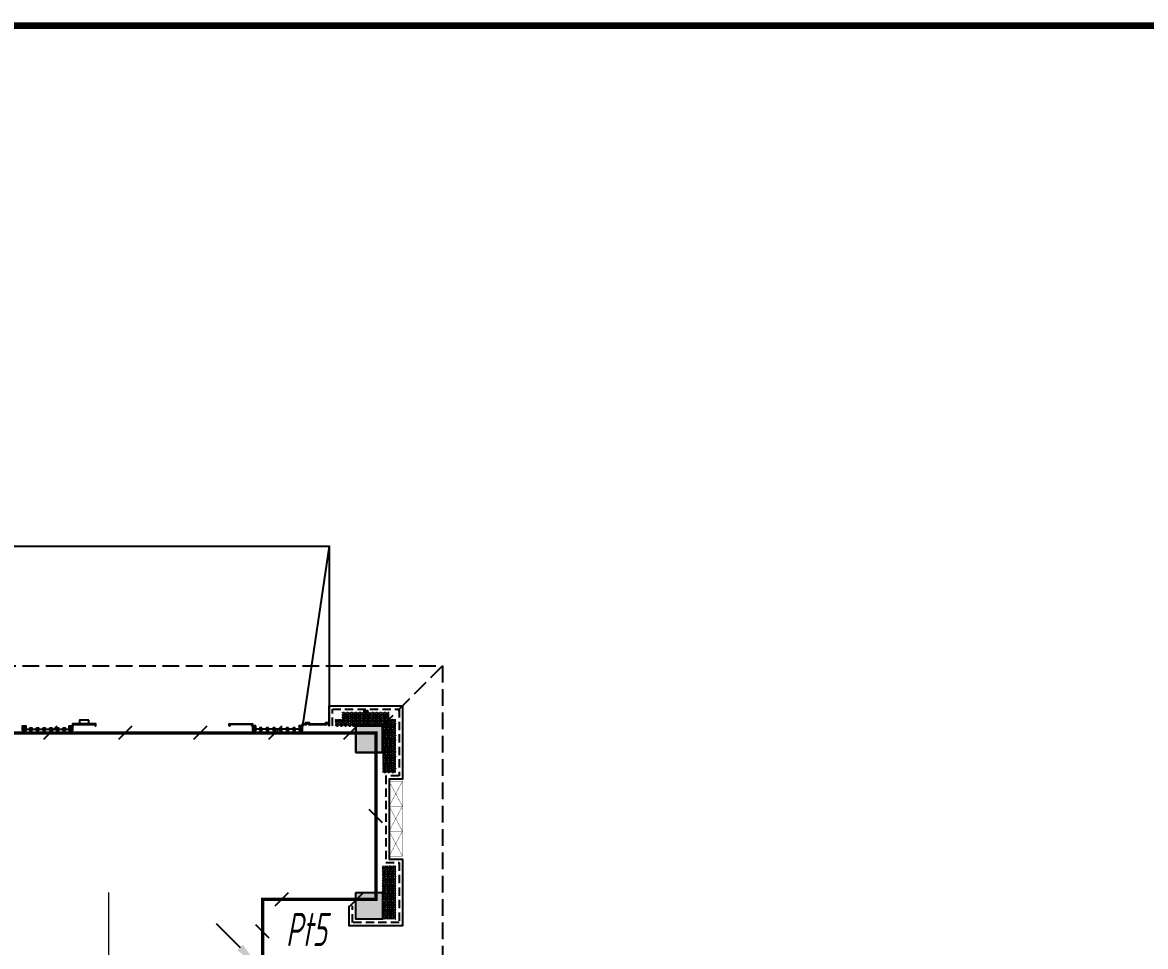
# Model space of a CAD drawing. Extents: x 3774419 to 4775970, y -926964 to 2266.
# Drawn here: x 3938920 to 3955769, y -763584 to -749714 of the extents above; entities that cross this region are included whole.
import ezdxf
from ezdxf.enums import TextEntityAlignment as Align

# ---------------------------------------------------------------- set-up
doc = ezdxf.new("R2010")
doc.units = 0
doc.header["$LTSCALE"] = 1000
doc.header["$MEASUREMENT"] = 0
for name, pattern in [('CENTER2', [1.125, 0.75, -0.125, 0.125, -0.125]), ('DASH', [0.35, 0.25, -0.1]), ('HIDDEN', [0.375, 0.25, -0.125])]:
    doc.linetypes.add(name, pattern=pattern)
doc.layers.get('0').update_dxf_attribs({"linetype": 'CONTINUOUS'})
for name, color, linetype in [('!!电气', 1, 'CONTINUOUS'), ('A-EQPM-MECH', 191, 'CONTINUOUS'), ('DIM-照明', 7, 'CONTINUOUS'), ('LWIRE', 4, 'CONTINUOUS'), ('SHTLN', 4, 'CONTINUOUS'), ('WIRE-接地', 2, 'CONTINUOUS'), ('修改标示', 212, 'CONTINUOUS'), ('卫生间', 6, 'CONTINUOUS'), ('看线', 185, 'CONTINUOUS'), ('立面', 73, 'CONTINUOUS'), ('立面-看线', 251, 'CONTINUOUS'), ('设备', 253, 'CONTINUOUS'), ('铝合金', 144, 'CONTINUOUS')]:
    doc.layers.add(name, color=color, linetype=linetype)
for name, color, linetype, lineweight in [('PUB_HATCH', 8, 'CONTINUOUS', 9), ('STAIR', 252, 'CONTINUOUS', 20), ('图框', 147, 'CONTINUOUS', 20)]:
    doc.layers.add(name, color=color, linetype=linetype, lineweight=lineweight)
doc.styles.add('HZTXT', font='gbeitc.shx', dxfattribs={"width": 0.8, "height": 400, "bigfont": 'hztxt.shx'})
doc.styles.get("Standard").update_dxf_attribs({"font": 'gbenor.shx', "bigfont": 'gbcbig.shx'})
pattern_1 = [(45, (-853350.0334, -780835.0008), (-2.24506403, 2.24506403), [])]
pattern_2 = [(45, (-665092.5196, -939480.5144), (-2.24506403, 2.24506403), [])]
pattern_3 = [(45, (-664992.5196, -939480.5153), (-2.24506403, 2.24506403), [])]
pattern_4 = [(45, (-664892.5196, -939480.5162), (-2.24506403, 2.24506403), [])]
pattern_5 = [(45, (-664792.5196, -939480.517), (-2.24506403, 2.24506403), [])]
pattern_6 = [(45, (-664692.5196, -939480.518), (-2.24506403, 2.24506403), [])]
pattern_7 = [(45, (-664592.5196, -939480.519), (-2.24506403, 2.24506403), [])]
pattern_8 = [(45, (-665202.5203, -939480.5138), (-2.24506403, 2.24506403), [])]
pattern_9 = [(45, (-664502.517, -939480.51), (-2.24506403, 2.24506403), [])]

# ---------------------------------------------------------------- blocks, each defined once
blk = doc.blocks.new('A$C028C60F5')
at = {"color": 252}
blk.add_lwpolyline([(400, 0), (0, 0), (0, -400), (400, -400)], close=True, dxfattribs=at)
at = {"layer": 'PUB_HATCH', "color": 252}
blk.add_solid([(0, -400), (400, -400), (0, 0), (400, 0)], dxfattribs=at)
blk = doc.blocks.new('A$C7D502F78')
at = {"layer": '修改标示', "ltscale": 2}
blk.add_lwpolyline([(-151, 197), (-11, 197), (-11, 142), (-151, 142)], close=True, dxfattribs=at)
blk = doc.blocks.new('A$C148B7D8E')
at = {"layer": '卫生间', "color": 252, "linetype": 'DASH'}
blk.add_line((7700, 15400), (8600, 14500), dxfattribs=at)
blk.add_lwpolyline([(16100, 14000), (16100, 15400), (7700, 15400), (7700, 10800), (7300, 10800), (7300, 10000), (900, 10000), (900, 9000), (-900, 9000), (-900, -900), (1750, -900), (1750, -2100), (23450, -2100), (23450, -900), (25100, -900)], dxfattribs=at)
blk = doc.blocks.new('A$C3EFA6995')
for p in [(9700, 100), (9700, -2400), (15900, -2400)]:
    blk.add_blockref('A$C028C60F5', p)
at = {"xscale": -1}
blk.add_blockref('A$C028C60F5', (16300, 100), dxfattribs=at)
blk = doc.blocks.new('A$C66B635E3')
at = {"layer": '立面'}
h = blk.add_hatch(dxfattribs=at)
h.set_pattern_fill('ANSI31', color=252, scale=2)
h.set_pattern_definition([(45, (-853150.0334, -779765.5013), (-2.24506403, 2.24506403), [])])
h.paths.add_polyline_path([(41275, 15800), (41225, 15800), (41225, 15830), (41275, 15830)])
h = blk.add_hatch(dxfattribs=at)
h.set_pattern_fill('ANSI31', color=252, scale=2)
h.set_pattern_definition(pattern_8)
h.paths.add_polyline_path([(36100, 15600), (36150, 15600), (36150, 15533), (36100, 15533)])
h = blk.add_hatch(dxfattribs=at)
h.set_pattern_fill('ANSI31', color=252, scale=2)
h.set_pattern_definition(pattern_2)
h.paths.add_polyline_path([(36210, 15573), (36240, 15573), (36240, 15533), (36210, 15533)])
h = blk.add_hatch(dxfattribs=at)
h.set_pattern_fill('ANSI31', color=252, scale=2)
h.set_pattern_definition(pattern_3)
h.paths.add_polyline_path([(36310, 15573), (36340, 15573), (36340, 15533), (36310, 15533)])
h = blk.add_hatch(dxfattribs=at)
h.set_pattern_fill('ANSI31', color=252, scale=2)
h.set_pattern_definition(pattern_4)
h.paths.add_polyline_path([(36410, 15573), (36440, 15573), (36440, 15533), (36410, 15533)])
h = blk.add_hatch(dxfattribs=at)
h.set_pattern_fill('ANSI31', color=252, scale=2)
h.set_pattern_definition(pattern_5)
h.paths.add_polyline_path([(36510, 15573), (36540, 15573), (36540, 15533), (36510, 15533)])
h = blk.add_hatch(dxfattribs=at)
h.set_pattern_fill('ANSI31', color=252, scale=2)
h.set_pattern_definition(pattern_6)
h.paths.add_polyline_path([(36610, 15573), (36640, 15573), (36640, 15533), (36610, 15533)])
h = blk.add_hatch(dxfattribs=at)
h.set_pattern_fill('ANSI31', color=252, scale=2)
h.set_pattern_definition(pattern_7)
h.paths.add_polyline_path([(36710, 15573), (36740, 15573), (36740, 15533), (36710, 15533)])
h = blk.add_hatch(dxfattribs=at)
h.set_pattern_fill('ANSI31', color=252, scale=2)
h.set_pattern_definition(pattern_9)
h.paths.add_polyline_path([(36800, 15600), (36850, 15600), (36850, 15533), (36800, 15533)])
h = blk.add_hatch(dxfattribs=at)
h.set_pattern_fill('ANSI31', color=252, scale=2)
h.set_pattern_definition(pattern_1)
edge = h.paths.add_edge_path()
edge.add_line((36850, 15600), (36860, 15600))
edge.add_line((36860, 15600), (36860, 15620))
edge.add_line((36860, 15620), (37190, 15620))
edge.add_line((37190, 15620), (37190, 15600))
edge.add_line((37190, 15600), (37200, 15600))
edge.add_line((37200, 15600), (37200, 15630))
edge.add_line((37200, 15630), (36850, 15630))
edge.add_line((36850, 15630), (36850, 15600))
h = blk.add_hatch(dxfattribs=at)
h.set_pattern_fill('ANSI31', color=252, scale=2)
h.set_pattern_definition(pattern_1)
edge = h.paths.add_edge_path()
edge.add_line((39550, 15600), (39540, 15600))
edge.add_line((39540, 15600), (39540, 15620))
edge.add_line((39540, 15620), (39210, 15620))
edge.add_line((39210, 15620), (39210, 15600))
edge.add_line((39210, 15600), (39200, 15600))
edge.add_line((39200, 15600), (39200, 15630))
edge.add_line((39200, 15630), (39550, 15630))
edge.add_line((39550, 15630), (39550, 15600))
h = blk.add_hatch(dxfattribs=at)
h.set_pattern_fill('ANSI31', color=252, scale=2)
h.set_pattern_definition(pattern_9)
h.paths.add_polyline_path([(39600, 15600), (39550, 15600), (39550, 15533), (39600, 15533)])
h = blk.add_hatch(dxfattribs=at)
h.set_pattern_fill('ANSI31', color=252, scale=2)
h.set_pattern_definition(pattern_7)
h.paths.add_polyline_path([(39690, 15573), (39660, 15573), (39660, 15533), (39690, 15533)])
h = blk.add_hatch(dxfattribs=at)
h.set_pattern_fill('ANSI31', color=252, scale=2)
h.set_pattern_definition(pattern_6)
h.paths.add_polyline_path([(39790, 15573), (39760, 15573), (39760, 15533), (39790, 15533)])
h = blk.add_hatch(dxfattribs=at)
h.set_pattern_fill('ANSI31', color=252, scale=2)
h.set_pattern_definition(pattern_5)
h.paths.add_polyline_path([(39890, 15573), (39860, 15573), (39860, 15533), (39890, 15533)])
h = blk.add_hatch(dxfattribs=at)
h.set_pattern_fill('ANSI31', color=252, scale=2)
h.set_pattern_definition(pattern_4)
h.paths.add_polyline_path([(39990, 15573), (39960, 15573), (39960, 15533), (39990, 15533)])
h = blk.add_hatch(dxfattribs=at)
h.set_pattern_fill('ANSI31', color=252, scale=2)
h.set_pattern_definition(pattern_3)
h.paths.add_polyline_path([(40090, 15573), (40060, 15573), (40060, 15533), (40090, 15533)])
h = blk.add_hatch(dxfattribs=at)
h.set_pattern_fill('ANSI31', color=252, scale=2)
h.set_pattern_definition(pattern_2)
h.paths.add_polyline_path([(40190, 15573), (40160, 15573), (40160, 15533), (40190, 15533)])
h = blk.add_hatch(dxfattribs=at)
h.set_pattern_fill('ANSI31', color=252, scale=2)
h.set_pattern_definition(pattern_8)
h.paths.add_polyline_path([(40300, 15600), (40250, 15600), (40250, 15533), (40300, 15533)])
h = blk.add_hatch(dxfattribs=at)
h.set_pattern_fill('ANSI31', color=252, scale=2)
h.set_pattern_definition([(45, (-665142.2845, -939480.3315), (-2.24506403, 2.24506403), [])])
h.paths.add_polyline_path([(40700, 15600), (40300, 15600), (40300, 15630), (40350, 15630), (40350, 15650), (40400, 15650), (40400, 15630), (40650, 15630), (40650, 15650), (40700, 15650)])
h.paths.add_polyline_path([(40690, 15600), (40310, 15600), (40310, 15620), (40360, 15620), (40360, 15640), (40390, 15640), (40390, 15620), (40660, 15620), (40660, 15640), (40690, 15640)])
at = {"layer": '立面-看线'}
h = blk.add_hatch(dxfattribs=at)
h.set_pattern_fill('HONEY', color=252, scale=13)
h.set_pattern_definition([(0, (-420517.216, -516416.725), (30.95625, 17.872595), [20.6375, -41.275]), (120, (-420517.216, -516416.725), (-30.9562463, 17.8726014), [20.6375, -41.275]), (60, (-420517.216, -516416.725), (3.7e-06, 35.7451964), [-41.275, 20.6375])])
h.paths.add_polyline_path([(40900, 15700), (40900, 15800), (41600, 15800), (41600, 15700), (41700, 15700), (41700, 14900), (41500, 14900), (41500, 15600), (40801, 15600), (40801, 15700)])
h = blk.add_hatch(dxfattribs=at)
h.set_pattern_fill('HONEY', color=252, scale=13)
h.set_pattern_definition([(0, (-420616.579, -519516.725), (30.95625, 17.872595), [20.6375, -41.275]), (120, (-420616.579, -519516.725), (-30.9562463, 17.8726014), [20.6375, -41.275]), (60, (-420616.579, -519516.725), (3.7e-06, 35.7451964), [-41.275, 20.6375])])
h.paths.add_polyline_path([(41500, 12900), (41500, 12900), (41500, 13500), (41699, 13500), (41699, 12700), (41500, 12700)])
at = {"color": 252, "const_width": 8}
for points in [[(41500, 14900), (41700, 14900), (41700, 15700), (41600, 15700), (41600, 15800), (41310, 15800), (41310, 15800), (41190, 15800), (41190, 15800), (40900, 15800), (40900, 15700), (40800, 15700), (40800, 15600)], [(41500, 13500), (41700, 13500), (41700, 12700), (41100, 12700), (41100, 12900)]]:
    blk.add_lwpolyline(points, dxfattribs=at)
at = {"layer": 'A-EQPM-MECH', "color": 252}
for points in [[(35700, 15600), (35700, 18300), (40700, 18300), (40700, 15600)], [(40700, 18300), (40300, 15600)]]:
    blk.add_lwpolyline(points, dxfattribs=at)
at = {"layer": 'STAIR', "color": 252}
blk.add_line((37390, 13100), (37390, 11394), dxfattribs=at)
at = {"layer": '看线', "color": 252}
blk.add_lwpolyline([(40700, 15600), (40700, 15900), (41800, 15900), (41800, 14800), (41600, 14800), (41600, 13600), (41800, 13600), (41800, 12600), (41000, 12600), (41000, 12900)], dxfattribs=at)
at = {"layer": '看线', "color": 252, "linetype": 'HIDDEN', "ltscale": 0.5}
blk.add_lwpolyline([(40750, 15600), (40750, 15850), (41750, 15850), (41750, 14850), (41550, 14850), (41550, 13550), (41750, 13550), (41750, 12650), (41050, 12650), (41050, 12900)], dxfattribs=at)
at = {"layer": '立面', "color": 252}
for p, q in [((36310, 15573), (36340, 15573)), ((36310, 15533), (36310, 15573)), ((36340, 15533), (36310, 15533)), ((36340, 15573), (36340, 15533)), ((40090, 15573), (40060, 15573)), ((40060, 15573), (40060, 15533)), ((40060, 15533), (40090, 15533)), ((40090, 15533), (40090, 15573))]:
    blk.add_line(p, q, dxfattribs=at)
for points in [[(41275, 15800), (41225, 15800), (41225, 15830), (41275, 15830)], [(36100, 15600), (36150, 15600), (36150, 15533), (36100, 15533)], [(36410, 15573), (36440, 15573), (36440, 15533), (36410, 15533)], [(36510, 15573), (36540, 15573), (36540, 15533), (36510, 15533)], [(36610, 15573), (36640, 15573), (36640, 15533), (36610, 15533)], [(36710, 15573), (36740, 15573), (36740, 15533), (36710, 15533)], [(36800, 15600), (36850, 15600), (36850, 15533), (36800, 15533)], [(39600, 15600), (39550, 15600), (39550, 15533), (39600, 15533)], [(39690, 15573), (39660, 15573), (39660, 15533), (39690, 15533)], [(39790, 15573), (39760, 15573), (39760, 15533), (39790, 15533)], [(39890, 15573), (39860, 15573), (39860, 15533), (39890, 15533)], [(39990, 15573), (39960, 15573), (39960, 15533), (39990, 15533)], [(40300, 15600), (40250, 15600), (40250, 15533), (40300, 15533)]]:
    blk.add_lwpolyline(points, close=True, dxfattribs=at)
for points in [[(36850, 15600), (36860, 15600), (36860, 15620), (37190, 15620), (37190, 15600), (37200, 15600), (37200, 15630), (36850, 15630), (36850, 15600)], [(39550, 15600), (39540, 15600), (39540, 15620), (39210, 15620), (39210, 15600), (39200, 15600), (39200, 15630), (39550, 15630), (39550, 15600)]]:
    blk.add_lwpolyline(points, dxfattribs=at)
at = {"layer": '设备', "color": 252, "const_width": 5}
for points in [[(41600, 14395), (41600, 14770), (41800, 14770), (41800, 14395)], [(41600, 14020), (41600, 14395), (41800, 14395), (41800, 14020)], [(41600, 13645), (41600, 14020), (41800, 14020), (41800, 13645)]]:
    blk.add_lwpolyline(points, close=True, dxfattribs=at)
for points in [[(41600, 14770), (41800, 14395)], [(41800, 14770), (41600, 14395)], [(41600, 14395), (41800, 14020)], [(41800, 14395), (41600, 14020)], [(41600, 14020), (41800, 13645)], [(41800, 14020), (41600, 13645)]]:
    blk.add_lwpolyline(points, dxfattribs=at)
at = {"layer": '铝合金', "color": 252}
for p, q in [((36150, 15553), (36210, 15553)), ((36240, 15553), (36310, 15553)), ((36340, 15553), (36410, 15553)), ((36440, 15553), (36510, 15553)), ((36540, 15553), (36610, 15553)), ((36640, 15553), (36710, 15553)), ((36740, 15553), (36800, 15553)), ((39660, 15553), (39600, 15553)), ((39760, 15553), (39690, 15553)), ((39860, 15553), (39790, 15553)), ((39960, 15553), (39890, 15553)), ((40060, 15553), (39990, 15553)), ((40160, 15553), (40090, 15553)), ((40250, 15553), (40190, 15553))]:
    blk.add_line(p, q, dxfattribs=at)
for points in [[(41275, 15800), (41225, 15800), (41225, 15830), (41275, 15830)], [(36100, 15600), (36150, 15600), (36150, 15533), (36100, 15533)], [(36210, 15573), (36240, 15573), (36240, 15533), (36210, 15533)], [(36310, 15573), (36340, 15573), (36340, 15533), (36310, 15533)], [(36410, 15573), (36440, 15573), (36440, 15533), (36410, 15533)], [(36510, 15573), (36540, 15573), (36540, 15533), (36510, 15533)], [(36610, 15573), (36640, 15573), (36640, 15533), (36610, 15533)], [(36710, 15573), (36740, 15573), (36740, 15533), (36710, 15533)], [(36800, 15600), (36850, 15600), (36850, 15533), (36800, 15533)], [(39600, 15600), (39550, 15600), (39550, 15533), (39600, 15533)], [(39690, 15573), (39660, 15573), (39660, 15533), (39690, 15533)], [(39790, 15573), (39760, 15573), (39760, 15533), (39790, 15533)], [(39890, 15573), (39860, 15573), (39860, 15533), (39890, 15533)], [(39990, 15573), (39960, 15573), (39960, 15533), (39990, 15533)], [(40090, 15573), (40060, 15573), (40060, 15533), (40090, 15533)], [(40190, 15573), (40160, 15573), (40160, 15533), (40190, 15533)], [(40300, 15600), (40250, 15600), (40250, 15533), (40300, 15533)]]:
    blk.add_lwpolyline(points, close=True, dxfattribs=at)
for points in [[(36850, 15600), (36860, 15600), (36860, 15620), (37190, 15620), (37190, 15600), (37200, 15600), (37200, 15630), (36850, 15630), (36850, 15600)], [(39550, 15600), (39540, 15600), (39540, 15620), (39210, 15620), (39210, 15600), (39200, 15600), (39200, 15630), (39550, 15630), (39550, 15600)], [(40300, 15600), (40300, 15630), (40350, 15630), (40350, 15650), (40400, 15650), (40400, 15630), (40650, 15630), (40650, 15650), (40700, 15650), (40700, 15600)], [(40310, 15600), (40310, 15620), (40360, 15620), (40360, 15640), (40390, 15640), (40390, 15620), (40660, 15620), (40660, 15640), (40690, 15640), (40690, 15600)]]:
    blk.add_lwpolyline(points, dxfattribs=at)
at = {"color": 252, "xscale": -1}
for name, p in [('A$C148B7D8E', (50100, 1100)), ('A$C3EFA6995', (51200, 15500))]:
    blk.add_blockref(name, p, dxfattribs=at)
at = {"color": 252}
blk.add_blockref('A$C028C60F5', (41100, 15600), dxfattribs=at)
at = {"layer": '修改标示', "color": 252, "ltscale": 2, "xscale": -1}
blk.add_blockref('A$C7D502F78', (36944, 15488), dxfattribs=at)
blk = doc.blocks.new('$TelecSys$00000008')
blk.add_line((0.4, 0.4), (-0.4, -0.4))
blk = doc.blocks.new('$TelecSys$00000078')
for p, q in [((1.15, 1.15), (0.55, 0.55)), ((0.104, 0.104), (0.104, 0.104)), ((-0.104, -0.104), (-0.104, -0.104))]:
    blk.add_line(p, q)
at = {"const_width": 0.142}
blk.add_lwpolyline([(-0.071, 0, 1), (0.071, 0, 1)], format="xyb", close=True, dxfattribs=at)
blk.add_solid([(0.62, 0.48), (0.48, 0.62), (0.1, 0.1)])
at = {"width": 0.8, "flags": 9}
blk.add_attdef('A', (0, 0), '', height=0.00002, dxfattribs=at)

msp = doc.modelspace()

# ---------------------------------------------------------------- linework, layer by layer
at = {"layer": 'WIRE-接地', "color": 2, "linetype": 'CENTER2', "const_width": 50}
msp.add_lwpolyline([(3937821.6, -760377.1), (3944222.4, -760377.1), (3944222.4, -762874.9), (3942521.9, -762874.9), (3942521.9, -764971.3), (3944627.8, -764971.3)], dxfattribs=at)
at = {"layer": '图框', "const_width": 100}
msp.add_lwpolyline([(3971617.5, -807163.9), (3971617.5, -749763.9), (3891017.5, -749763.9), (3891017.5, -807163.9)], close=True, dxfattribs=at)
msp.add_lwpolyline([(3971617.5, -807163.9), (3971617.5, -749763.9), (3891017.5, -749763.9), (3891017.5, -807163.9)], close=True, dxfattribs=at)

# ---------------------------------------------------------------- block references
at = {"layer": '!!电气'}
msp.add_blockref('A$C66B635E3', (3902820, -775872.5), dxfattribs=at)
at = {"layer": 'LWIRE', "color": 4, "xscale": -600, "yscale": 600, "zscale": 600}
msp.add_blockref('$TelecSys$00000078', (3942513.9, -763929.2), dxfattribs=at)
at = {"layer": 'SHTLN', "color": 2, "xscale": 250, "yscale": 250, "zscale": 250}
for p in [(3939334.5, -760377.1), (3940459.5, -760377.1), (3941584.5, -760377.1), (3942709.5, -760377.1), (3943834.5, -760377.1)]:
    msp.add_blockref('$TelecSys$00000008', p, dxfattribs=at)
for p, rotation in [((3944222.4, -761626), 270), ((3942809.6, -762874.9), 180), ((3943934.6, -762874.9), 180), ((3942521.9, -763360.6), 270)]:
    msp.add_blockref('$TelecSys$00000008', p, dxfattribs=dict(at, rotation=rotation))

# ---------------------------------------------------------------- texts
at = {"layer": 'DIM-照明', "color": 7, "ltscale": 0.8, "style": 'HZTXT', "width": 0.7}
msp.add_text('Pt5', height=500, dxfattribs=at).set_placement((3943179.7, -763328.4), align=Align.MIDDLE)

doc.saveas('drawing.dxf')
